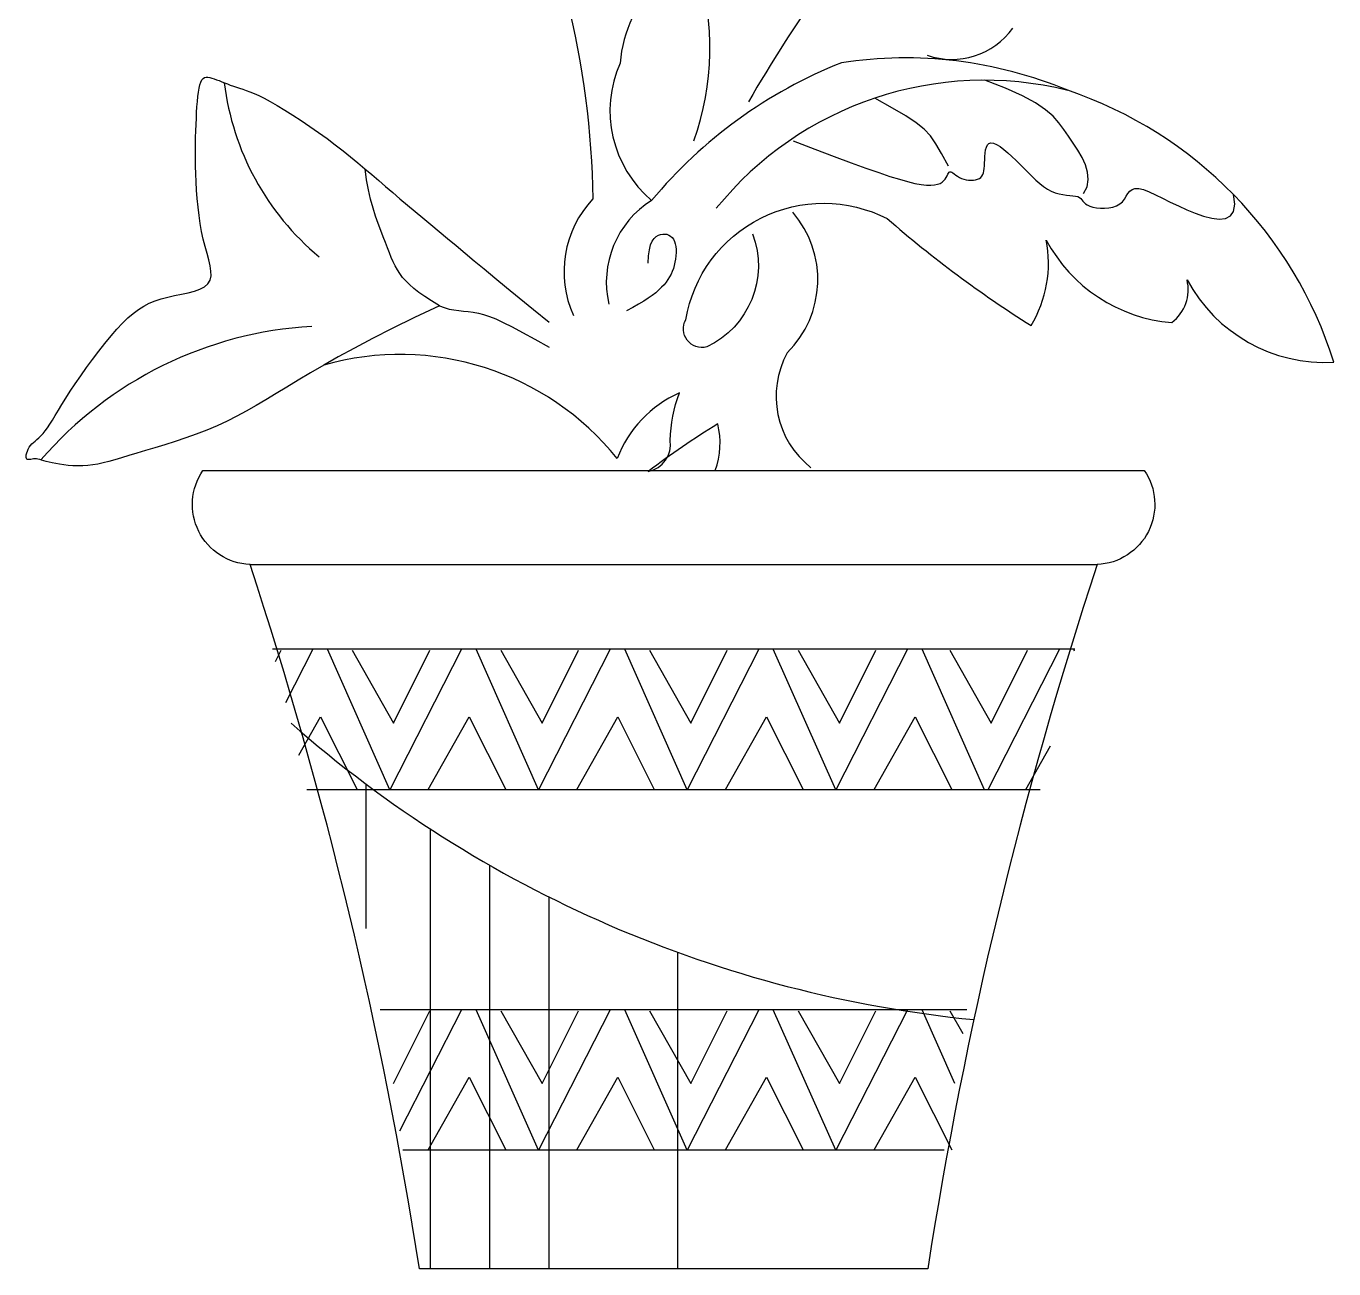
# Model space of a CAD drawing. Extents: x 792 to 1026, y 972 to 1510.
# Drawn here: x 805.6 to 1025.7, y 972.5 to 1181.7 of the extents above; entities that cross this region are included whole.
import ezdxf

# ---------------------------------------------------------------- set-up
doc = ezdxf.new("R2010")
doc.units = 0
doc.header["$LTSCALE"] = 0.9
doc.header["$MEASUREMENT"] = 0
doc.layers.get('0').update_dxf_attribs({"color": 3, "linetype": 'CONTINUOUS'})
for name, color, linetype in [('3', 3, 'CONTINUOUS'), ('4', 4, 'CONTINUOUS'), ('7', 7, 'CONTINUOUS')]:
    doc.layers.add(name, color=color, linetype=linetype)

msp = doc.modelspace()

# ---------------------------------------------------------------- linework, layer by layer
at = {"color": 3}
for p, q in [((847.07, 1076.84), (982.1, 1076.84)), ((847.61, 1074.74), (848.55, 1076.61)), ((849.36, 1067.81), (853.96, 1076.84)), ((856.28, 1076.84), (866.79, 1053.19)), ((860.5, 1076.61), (867.44, 1064.37)), ((866.92, 1053.19), (878.98, 1076.84)), ((867.44, 1064.37), (873.57, 1076.61)), ((881.29, 1076.84), (891.81, 1053.19)), ((885.51, 1076.61), (892.45, 1064.37)), ((891.94, 1053.19), (903.99, 1076.84)), ((892.45, 1064.37), (898.58, 1076.61)), ((906.31, 1076.84), (916.82, 1053.19)), ((910.53, 1076.61), (917.47, 1064.37)), ((916.95, 1053.19), (929.01, 1076.84)), ((917.47, 1064.37), (923.6, 1076.61)), ((931.32, 1076.84), (941.84, 1053.19)), ((935.54, 1076.61), (942.49, 1064.37)), ((941.97, 1053.19), (954.02, 1076.84)), ((942.49, 1064.37), (948.61, 1076.61)), ((956.34, 1076.84), (966.86, 1053.19)), ((961.09, 1076.61), (968.03, 1064.37)), ((967.52, 1053.19), (979.57, 1076.84)), ((968.03, 1064.37), (974.16, 1076.61)), ((981.88, 1076.84), (982.02, 1076.53)), ((851.52, 1058.95), (855.2, 1065.43)), ((855.2, 1065.43), (861.32, 1053.19)), ((873.27, 1053.19), (880.21, 1065.43)), ((880.21, 1065.43), (886.34, 1053.19)), ((898.29, 1053.19), (905.23, 1065.43)), ((905.23, 1065.43), (911.35, 1053.19)), ((923.3, 1053.19), (930.24, 1065.43)), ((930.24, 1065.43), (936.37, 1053.19)), ((948.32, 1053.19), (955.26, 1065.43)), ((955.26, 1065.43), (961.39, 1053.19)), ((973.86, 1053.19), (978.04, 1060.55)), ((852.88, 1053.19), (976.29, 1053.19)), ((865.24, 1016.17), (963.94, 1016.17)), ((867.44, 1003.7), (873.57, 1015.94)), ((868.55, 995.71), (878.98, 1016.17)), ((881.29, 1016.17), (891.81, 992.52)), ((885.51, 1015.94), (892.45, 1003.7)), ((891.94, 992.52), (903.99, 1016.17)), ((892.45, 1003.7), (898.58, 1015.94)), ((906.31, 1016.17), (916.82, 992.52)), ((910.53, 1015.94), (917.47, 1003.7)), ((916.95, 992.52), (929.01, 1016.17)), ((917.47, 1003.7), (923.6, 1015.94)), ((931.32, 1016.17), (941.84, 992.52)), ((935.54, 1015.94), (942.49, 1003.7)), ((941.97, 992.52), (954.02, 1016.17)), ((942.49, 1003.7), (948.61, 1015.94)), ((956.34, 1016.17), (961.87, 1003.72)), ((961.09, 1015.94), (963.25, 1012.13)), ((873.27, 992.52), (880.21, 1004.76)), ((880.21, 1004.76), (886.34, 992.52)), ((898.29, 992.52), (905.23, 1004.76)), ((905.23, 1004.76), (911.35, 992.52)), ((923.3, 992.52), (930.24, 1004.76)), ((930.24, 1004.76), (936.37, 992.52)), ((948.32, 992.52), (955.26, 1004.76)), ((955.26, 1004.76), (961.39, 992.52)), ((869.03, 992.52), (960.14, 992.52))]:
    msp.add_line(p, q, dxfattribs=at)
at = {"layer": '3'}
for p, q in [((862.8, 1054.12), (862.8, 1029.77)), ((873.63, 1046.56), (873.63, 972.49)), ((883.62, 1040.46), (883.62, 972.49)), ((893.61, 1035.1), (893.61, 972.49)), ((915.25, 1025.78), (915.25, 972.49))]:
    msp.add_line(p, q, dxfattribs=at)
for points in [[(983.58, 1153.48), (984.18, 1154.65), (984.38, 1155.85), (984.27, 1157.08), (983.9, 1158.32), (983.33, 1159.55), (982.62, 1160.78), (981.84, 1161.98), (981.04, 1163.15), (980.27, 1164.29), (979.44, 1165.4), (978.44, 1166.5), (977.15, 1167.61), (975.47, 1168.76), (973.28, 1169.96), (970.47, 1171.22), (966.94, 1172.57)], [(960.83, 1158.09), (959.69, 1160.22), (958.73, 1161.89), (957.8, 1163.23), (956.74, 1164.36), (955.43, 1165.42), (953.7, 1166.55), (951.43, 1167.88), (948.45, 1169.55)], [(875.18, 1134.61), (873.87, 1135.41), (872.73, 1136.16), (871.74, 1136.86), (870.89, 1137.53), (870.16, 1138.16), (869.53, 1138.78), (868.99, 1139.39), (868.52, 1140.01), (868.11, 1140.64), (867.74, 1141.3), (867.4, 1141.99), (867.08, 1142.72), (866.77, 1143.5), (866.45, 1144.34), (866.11, 1145.24), (865.74, 1146.23), (865.33, 1147.29), (864.89, 1148.44), (864.45, 1149.7), (864.01, 1151.06), (863.61, 1152.53), (863.24, 1154.11), (862.93, 1155.83), (862.7, 1157.68)]]:
    msp.add_lwpolyline(points, dxfattribs=at)
for centre, radius, start, end in [((1155.35, 1036.47), 263.83, 139.9623, 149.8643), ((873.53, 1178.1), 47.18, 340.555, 16.8964), ((883.79, 1177.56), 45.13, 186.8976, 230.3037), ((857.35, 1066.25), 64.97, 93.2141, 139.2404), ((985.01, 1217.56), 204.08, 228.6617, 264.4052)]:
    msp.add_arc(centre, radius, start, end, dxfattribs=at)
at = {"layer": '4'}
msp.add_line((843.31, 1091.05), (985.87, 1091.05), dxfattribs=at)
for points in [[(973.65, 1267.64, 0.376812), (955.32, 1229.07, -0.184999), (925.87, 1195.73, 0.367049), (905.59, 1175.46, 0.334305), (910.9, 1152.35)], [(884.65, 1217.96, -0.11523), (901.01, 1152.58, 0.304344), (897.74, 1132.97, 0.304344)], [(871.82, 972.49, 0.040969), (843.31, 1091.05, -0.589845), (835.39, 1106.89), (993.79, 1106.89, -0.589845), (985.87, 1091.05, 0.040969), (957.36, 972.49), (871.82, 972.49)]]:
    msp.add_lwpolyline(points, format="xyb", dxfattribs=at)
at = {"layer": '7'}
for points in [[(927.89, 1146.7, -0.389892), (920.17, 1127.67, -0.65999), (916.64, 1132.26, -0.506824), (950.54, 1149.27, 0.037495), (974.74, 1131.27, 0.185052), (977.31, 1145.67, 0.255462), (998.42, 1131.78, 0.303943), (1000.99, 1138.98, 0.291042), (1025.7, 1125.1, 0.239546), (980.91, 1170.87, 0.137922), (942.82, 1175.5, 0.12499), (910.9, 1152.35, 0.318924), (903.69, 1134.87)], [(921.6, 1106.89, 0.150573), (922.02, 1114.72, 0.022968), (910.34, 1106.73, 0.401127), (914.03, 1111.95, -0.085257), (915.57, 1119.94, 0.202349), (905.11, 1108.88, 0.301869), (855.71, 1124.6)]]:
    msp.add_lwpolyline(points, format="xyb", dxfattribs=at)
for points in [[(875.18, 1134.61), (871.01, 1132.62), (867.26, 1130.78), (863.9, 1129.07), (860.88, 1127.47), (858.17, 1125.99), (855.71, 1124.6), (853.48, 1123.3), (851.42, 1122.07), (849.5, 1120.91), (847.7, 1119.81), (845.98, 1118.77), (844.32, 1117.79), (842.69, 1116.87), (841.08, 1116), (839.44, 1115.17), (837.77, 1114.4), (836.04, 1113.68), (834.27, 1113), (832.49, 1112.36), (830.71, 1111.77), (828.98, 1111.22), (827.3, 1110.7), (825.72, 1110.23), (824.25, 1109.79), (822.91, 1109.39), (821.7, 1109.02), (820.59, 1108.69), (819.57, 1108.41), (818.62, 1108.16), (817.72, 1107.96), (816.85, 1107.81), (816.01, 1107.71), (815.17, 1107.66), (814.34, 1107.65), (813.52, 1107.68), (812.73, 1107.74), (811.98, 1107.82), (811.27, 1107.93), (810.61, 1108.04), (810.02, 1108.17), (809.49, 1108.29), (809.02, 1108.41), (808.61, 1108.52), (808.25, 1108.62), (807.92, 1108.71), (807.63, 1108.78), (807.36, 1108.82), (807.1, 1108.83), (806.86, 1108.82), (806.63, 1108.79), (806.41, 1108.75), (806.21, 1108.71), (806.03, 1108.7), (805.89, 1108.71), (805.77, 1108.76), (805.69, 1108.87), (805.65, 1109.05), (805.64, 1109.27), (805.67, 1109.54), (805.74, 1109.84), (805.84, 1110.15), (805.98, 1110.47), (806.15, 1110.78), (806.36, 1111.08), (806.59, 1111.34), (806.85, 1111.59), (807.14, 1111.84), (807.45, 1112.1), (807.78, 1112.38), (808.12, 1112.71), (808.48, 1113.09), (808.85, 1113.53), (809.23, 1114.05), (809.63, 1114.66), (810.06, 1115.36), (810.53, 1116.14), (811.06, 1117.02), (811.64, 1117.99), (812.31, 1119.06), (813.05, 1120.22), (813.9, 1121.48), (814.82, 1122.82), (815.8, 1124.19), (816.82, 1125.58), (817.86, 1126.95), (818.9, 1128.27), (819.93, 1129.52), (820.92, 1130.66), (821.86, 1131.67), (822.77, 1132.55), (823.65, 1133.32), (824.53, 1133.98), (825.43, 1134.54), (826.36, 1135.02), (827.33, 1135.43), (828.37, 1135.77), (829.48, 1136.06), (830.63, 1136.31), (831.79, 1136.55), (832.91, 1136.8), (833.95, 1137.08), (834.88, 1137.41), (835.65, 1137.81), (836.23, 1138.31), (836.59, 1138.91), (836.75, 1139.62), (836.74, 1140.42), (836.6, 1141.33), (836.37, 1142.32), (836.08, 1143.4), (835.75, 1144.56), (835.44, 1145.79), (835.17, 1147.08), (834.93, 1148.43), (834.73, 1149.81), (834.57, 1151.22), (834.44, 1152.64), (834.33, 1154.05), (834.25, 1155.44), (834.19, 1156.8), (834.16, 1158.12), (834.14, 1159.39), (834.13, 1160.62), (834.14, 1161.81), (834.16, 1162.95), (834.19, 1164.06), (834.23, 1165.13), (834.28, 1166.16), (834.33, 1167.15), (834.38, 1168.1), (834.45, 1168.99), (834.53, 1169.82), (834.62, 1170.57), (834.73, 1171.24), (834.87, 1171.81), (835.03, 1172.27), (835.21, 1172.62), (835.42, 1172.86), (835.66, 1173.01), (835.93, 1173.08), (836.23, 1173.09), (836.55, 1173.03), (836.9, 1172.94), (837.27, 1172.81), (837.68, 1172.66), (838.1, 1172.5), (838.55, 1172.32), (839.02, 1172.13), (839.5, 1171.95), (840, 1171.76), (840.51, 1171.57), (841.02, 1171.4), (841.54, 1171.23), (842.08, 1171.05), (842.66, 1170.86), (843.29, 1170.63), (844, 1170.34), (844.79, 1169.98), (845.69, 1169.54), (846.72, 1168.98), (847.88, 1168.32), (849.15, 1167.55), (850.51, 1166.69), (851.93, 1165.77), (853.38, 1164.79), (854.84, 1163.78), (856.27, 1162.74), (857.66, 1161.71), (858.99, 1160.69), (860.25, 1159.68), (861.46, 1158.68), (862.65, 1157.68), (863.81, 1156.68), (864.97, 1155.68), (866.13, 1154.67), (867.32, 1153.65), (868.54, 1152.61), (869.79, 1151.55), (871.08, 1150.48), (872.4, 1149.38), (873.75, 1148.26), (875.14, 1147.11), (876.56, 1145.94), (878.01, 1144.73), (879.5, 1143.48), (881.05, 1142.18), (882.71, 1140.8), (884.49, 1139.32), (886.45, 1137.7), (888.6, 1135.94), (891, 1134), (893.66, 1131.86)], [(934.69, 1162.39), (938.38, 1160.98), (941.63, 1159.75), (944.48, 1158.69), (946.96, 1157.78), (949.12, 1157.02), (950.98, 1156.39), (952.59, 1155.89), (953.98, 1155.5), (955.19, 1155.21), (956.24, 1155.02), (957.13, 1154.92), (957.88, 1154.89), (958.51, 1154.94), (959.03, 1155.05), (959.46, 1155.21), (959.8, 1155.42), (960.08, 1155.67), (960.3, 1155.94), (960.47, 1156.22), (960.61, 1156.49), (960.74, 1156.73), (960.85, 1156.93), (960.96, 1157.08), (961.08, 1157.16), (961.23, 1157.16), (961.4, 1157.09), (961.6, 1156.96), (961.83, 1156.79), (962.08, 1156.6), (962.37, 1156.4), (962.68, 1156.21), (963.03, 1156.04), (963.41, 1155.9), (963.81, 1155.81), (964.23, 1155.75), (964.64, 1155.73), (965.04, 1155.75), (965.42, 1155.81), (965.76, 1155.9), (966.05, 1156.04), (966.3, 1156.21), (966.49, 1156.42), (966.63, 1156.68), (966.74, 1156.98), (966.82, 1157.32), (966.87, 1157.71), (966.9, 1158.16), (966.93, 1158.65), (966.94, 1159.19), (966.97, 1159.75), (967.02, 1160.31), (967.1, 1160.84), (967.22, 1161.3), (967.41, 1161.67), (967.66, 1161.92), (968, 1162.03), (968.43, 1161.96), (968.94, 1161.74), (969.52, 1161.39), (970.15, 1160.92), (970.82, 1160.37), (971.52, 1159.75), (972.22, 1159.08), (972.92, 1158.39), (973.6, 1157.7), (974.27, 1157.03), (974.93, 1156.37), (975.57, 1155.76), (976.22, 1155.19), (976.86, 1154.68), (977.5, 1154.24), (978.15, 1153.89), (978.8, 1153.62), (979.46, 1153.44), (980.1, 1153.32), (980.7, 1153.23), (981.27, 1153.18), (981.79, 1153.12), (982.24, 1153.06), (982.61, 1152.97), (982.89, 1152.83), (983.11, 1152.65), (983.3, 1152.45), (983.47, 1152.23), (983.66, 1152), (983.9, 1151.78), (984.2, 1151.57), (984.61, 1151.38), (985.12, 1151.22), (985.74, 1151.11), (986.41, 1151.05), (987.12, 1151.04), (987.84, 1151.1), (988.52, 1151.23), (989.14, 1151.44), (989.68, 1151.74), (990.11, 1152.12), (990.45, 1152.57), (990.75, 1153.04), (991.04, 1153.48), (991.36, 1153.88), (991.74, 1154.18), (992.23, 1154.35), (992.86, 1154.35), (993.65, 1154.15), (994.61, 1153.79), (995.69, 1153.3), (996.89, 1152.71), (998.18, 1152.07), (999.53, 1151.41), (1000.94, 1150.76), (1002.36, 1150.18), (1003.79, 1149.68), (1005.15, 1149.34), (1006.4, 1149.19), (1007.47, 1149.3), (1008.31, 1149.72), (1008.84, 1150.5), (1009.02, 1151.69), (1008.79, 1153.35)], [(910.34, 1141.75), (910.39, 1143.01), (910.52, 1144.03), (910.73, 1144.84), (911, 1145.47), (911.32, 1145.94), (911.67, 1146.27), (912.04, 1146.48), (912.41, 1146.62), (912.78, 1146.68), (913.14, 1146.68), (913.48, 1146.63), (913.8, 1146.51), (914.09, 1146.33), (914.35, 1146.09), (914.57, 1145.79), (914.75, 1145.44), (914.88, 1145.03), (914.96, 1144.57), (915, 1144.07), (915.01, 1143.55), (914.98, 1143.01), (914.91, 1142.46), (914.82, 1141.92), (914.69, 1141.39), (914.55, 1140.89), (914.37, 1140.4), (914.17, 1139.93), (913.93, 1139.47), (913.65, 1139.03), (913.34, 1138.59), (912.98, 1138.15), (912.57, 1137.71), (912.11, 1137.26), (911.59, 1136.81), (911, 1136.35), (910.33, 1135.87), (909.57, 1135.38), (908.71, 1134.86), (907.74, 1134.33), (906.65, 1133.76)], [(875.18, 1134.61), (876.01, 1134.29), (876.83, 1134.06), (877.63, 1133.9), (878.44, 1133.8), (879.24, 1133.71), (880.05, 1133.62), (880.88, 1133.51), (881.74, 1133.36), (882.63, 1133.13), (883.59, 1132.81), (884.68, 1132.38), (885.94, 1131.8), (887.42, 1131.06), (889.17, 1130.13), (891.23, 1128.99), (893.66, 1127.62)]]:
    msp.add_lwpolyline(points, dxfattribs=at)
for centre, radius, start, end in [((961.42, 1188.7), 12.62, 250.871, 324.3958), ((966.94, 1114.47), 58.1, 76.0871, 141.0197), ((921.6, 1139.02), 17.27, 314.5143, 41.0189), ((947.11, 1119.38), 15.27, 151.3472, 231.9943)]:
    msp.add_arc(centre, radius, start, end, dxfattribs=at)

doc.saveas('drawing.dxf')
